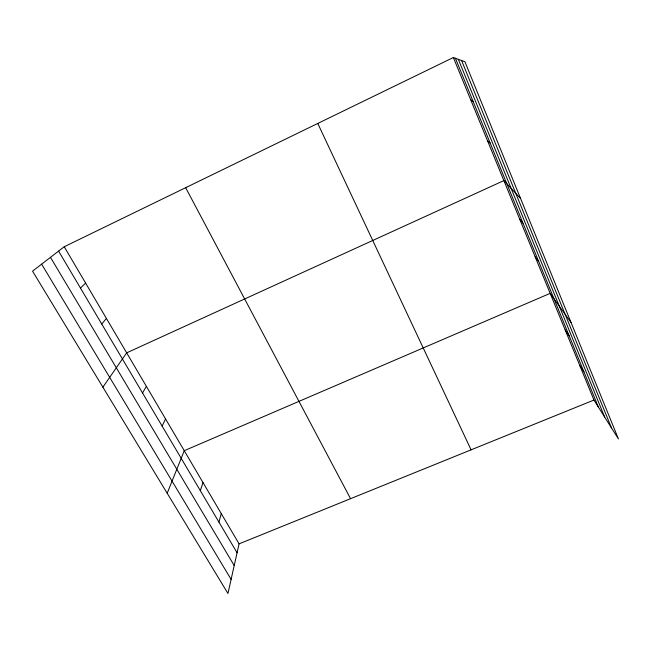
<?xml version="1.0" encoding="UTF-8"?>
<svg xmlns="http://www.w3.org/2000/svg" width="651" height="651" viewBox="0 0 651 651"><rect width="100%" height="100%" fill="white"/><g stroke="black" fill="none" stroke-linecap="round" stroke-linejoin="round"><path stroke-width="0.98" d="M64.229 246.745L239.072 543.862L227.948 593.484L32.55 271.15L64.229 246.745L453.356 57.516L464.928 61.747L618.45 438.986L593.956 400.048L453.356 57.516M218.939 522.135L221.275 513.615M200.321 490.659L203.006 482.57M167.193 493.263L184.249 450.704L550.16 293.357L571.106 322.644M162.123 426.096L165.557 418.943M142.545 392.992L146.369 386.336M102.874 387.166L126.668 352.85L503.882 180.596L520.605 198.555M101.735 324.019L106.422 318.453M80.472 288.067L85.623 283.095M239.072 543.862L593.956 400.048M470.706 99.774L473.074 101.385M487.534 140.787L490.219 143.204M519.75 219.265L522.989 223.171M535.171 256.836L538.662 261.417M565.174 329.935L569.137 335.761M579.764 365.48L583.939 371.892M41.631 264.151L231.113 579.382M50.477 257.34L234.214 565.556M58.59 251.091L237.078 552.78M185.665 187.691L350.563 498.682M317.769 123.446L471.08 449.841M455.399 58.264L598.334 407.005M461.592 60.527L611.452 427.862M458.353 59.347L604.624 417.006"/></g></svg>
